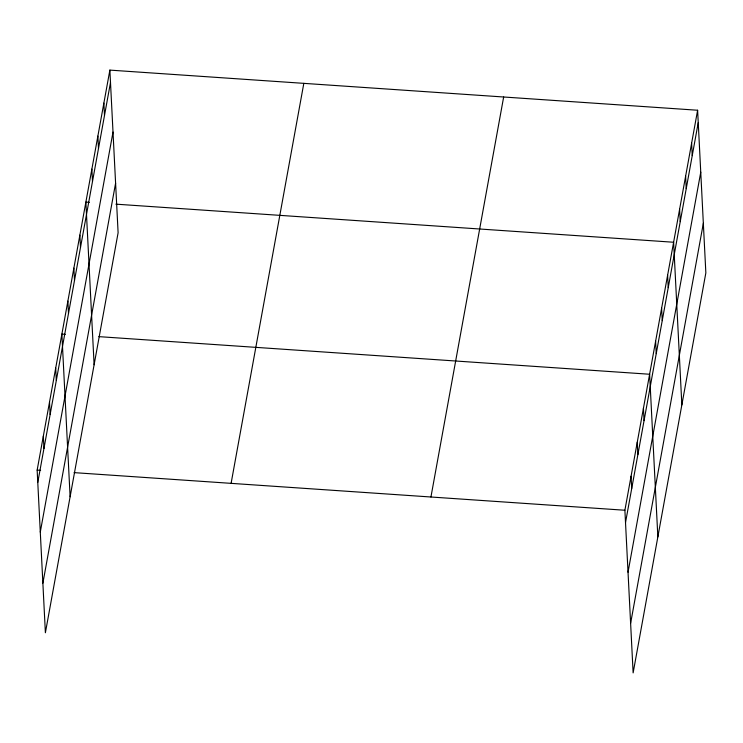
<?xml version="1.0" encoding="UTF-8"?>
<svg xmlns="http://www.w3.org/2000/svg" width="743" height="743" viewBox="0 0 743 743"><rect width="100%" height="100%" fill="white"/><g stroke="black" fill="none" stroke-linecap="round" stroke-linejoin="round"><path stroke-width="1.11" d="M109.871 70.111L118.109 232.754L45.388 632.757L37.15 470.115L109.871 70.111L697.612 110.243L705.85 272.885L633.129 672.889L624.891 510.246L697.612 110.243M37.772 482.476L110.493 82.482M40.289 532.072L113.01 132.068M42.88 583.162L115.602 183.159M231.101 483.359L303.822 83.355M430.94 497.002L503.661 96.999M625.513 522.617L698.234 122.614M628.03 572.203L700.751 172.2M630.621 623.303L703.342 223.299M89.336 202.347L85.872 202.115L94.11 364.757M115.889 204.158L673.613 242.246L681.851 404.889M65.338 334.35L61.873 334.109L70.111 496.751M98.819 336.635L649.614 374.249L657.852 536.892M37.15 470.115L40.614 470.347M74.096 472.632L624.891 510.246M691.612 143.241L692.235 155.612M685.613 176.249L686.235 188.611M679.613 209.247L680.235 221.609M667.613 275.244L668.236 287.615M661.614 308.243L662.245 320.614M655.614 341.251L656.245 353.612M643.438 408.251L644.06 420.612M637.253 442.243L637.875 454.614M631.067 476.244L631.699 488.615M103.871 103.11L104.494 115.481M97.872 136.108L98.494 148.479M91.872 169.107L92.494 181.478M79.873 235.113L80.504 247.475M73.873 268.112L74.504 280.483M67.873 301.11L68.505 313.481M55.697 368.11L56.319 380.481M49.512 402.112L50.143 414.483M43.335 436.113L43.958 448.484"/></g></svg>
